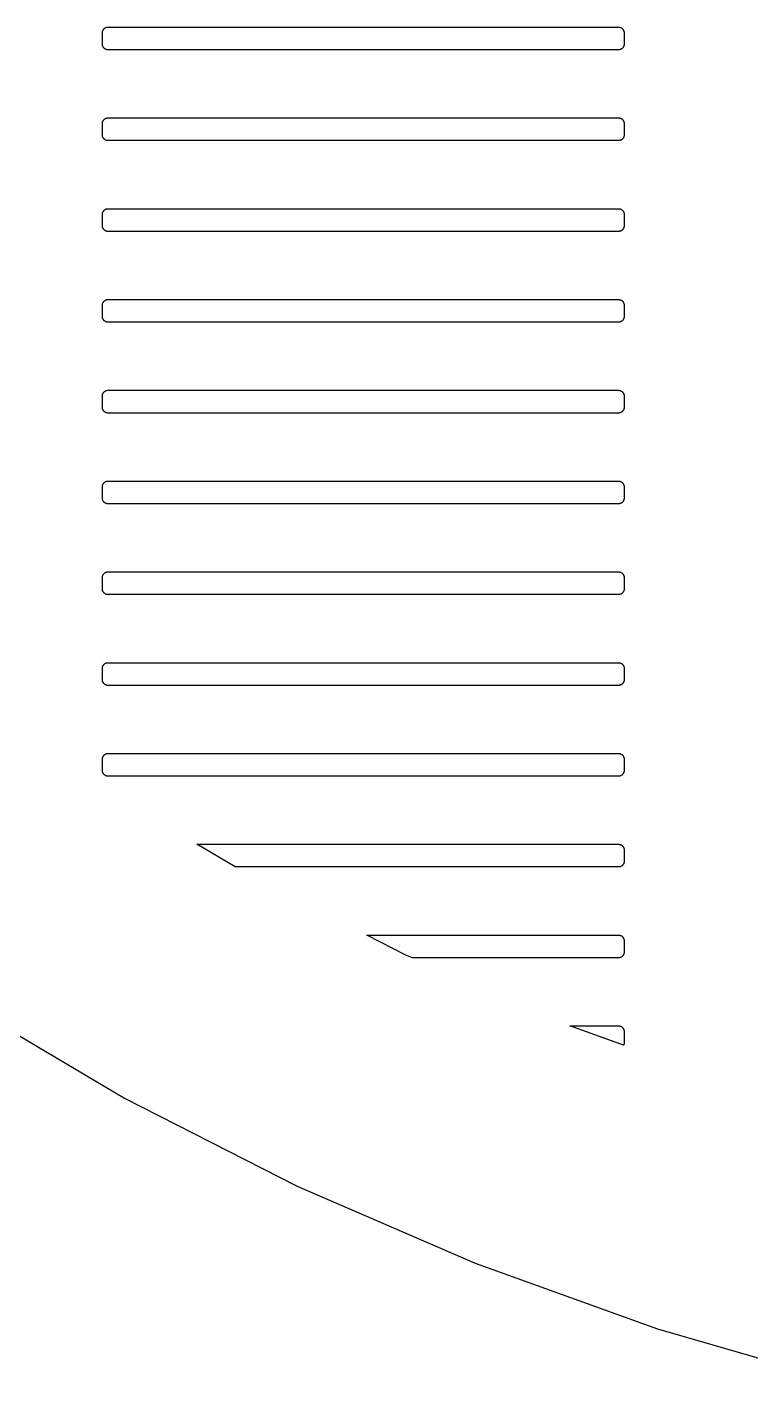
# Model space of a CAD drawing. Header units: metres. Extents: x -163 to 163, y -163 to 163.
# Drawn here: x -83.8 to -45.5, y -158.1 to -86.4 of the extents above; entities that cross this region are included whole.
import ezdxf

# ---------------------------------------------------------------- set-up
doc = ezdxf.new("R2010")
doc.units = ezdxf.units.M

msp = doc.modelspace()

# ---------------------------------------------------------------- linework, layer by layer
for p, q in [((-79.799, -86.6989), (-79.7984, -86.6801)), ((-79.799, -87.299), (-79.799, -86.6989)), ((-79.7984, -86.6801), (-79.7966, -86.6613)), ((-79.7966, -86.6613), (-79.7936, -86.6427)), ((-79.7936, -86.6427), (-79.7895, -86.6243)), ((-79.7895, -86.6243), (-79.7843, -86.6062)), ((-79.7843, -86.6062), (-79.7779, -86.5885)), ((-79.7779, -86.5885), (-79.7704, -86.5712)), ((-79.7704, -86.5712), (-79.7618, -86.5544)), ((-79.7618, -86.5544), (-79.7522, -86.5382)), ((-79.7522, -86.5382), (-79.7417, -86.5226)), ((-79.7417, -86.5226), (-79.7301, -86.5077)), ((-79.7301, -86.5077), (-79.7176, -86.4936)), ((-79.7176, -86.4936), (-79.7043, -86.4803)), ((-79.7043, -86.4803), (-79.6902, -86.4678)), ((-79.6902, -86.4678), (-79.6753, -86.4563)), ((-79.6753, -86.4563), (-79.6597, -86.4456)), ((-79.6597, -86.4456), (-79.6435, -86.4361)), ((-79.6435, -86.4361), (-79.6267, -86.4275)), ((-79.6267, -86.4275), (-79.6094, -86.42)), ((-79.6094, -86.42), (-79.5917, -86.4136)), ((-79.5917, -86.4136), (-79.5736, -86.4084)), ((-79.5736, -86.4084), (-79.5552, -86.4043)), ((-79.5552, -86.4043), (-79.5365, -86.4013)), ((-79.5365, -86.4013), (-79.5178, -86.3995)), ((-79.5178, -86.3995), (-79.4989, -86.399)), ((-79.4989, -86.399), (-52.4989, -86.399)), ((-52.4989, -86.399), (-52.4801, -86.3995)), ((-52.4801, -86.3995), (-52.4613, -86.4013)), ((-52.4613, -86.4013), (-52.4427, -86.4043)), ((-52.4427, -86.4043), (-52.4243, -86.4084)), ((-52.4243, -86.4084), (-52.4062, -86.4136)), ((-52.4062, -86.4136), (-52.3885, -86.42)), ((-52.3885, -86.42), (-52.3712, -86.4275)), ((-52.3712, -86.4275), (-52.3544, -86.4361)), ((-52.3544, -86.4361), (-52.3382, -86.4456)), ((-52.3382, -86.4456), (-52.3226, -86.4563)), ((-52.3226, -86.4563), (-52.3077, -86.4678)), ((-52.3077, -86.4678), (-52.2936, -86.4803)), ((-52.2936, -86.4803), (-52.2803, -86.4936)), ((-52.2803, -86.4936), (-52.2678, -86.5077)), ((-52.2678, -86.5077), (-52.2562, -86.5226)), ((-52.2562, -86.5226), (-52.2457, -86.5382)), ((-52.2457, -86.5382), (-52.2361, -86.5544)), ((-52.2361, -86.5544), (-52.2275, -86.5712)), ((-52.2275, -86.5712), (-52.22, -86.5885)), ((-52.22, -86.5885), (-52.2136, -86.6062)), ((-52.2136, -86.6062), (-52.2084, -86.6243)), ((-52.2084, -86.6243), (-52.2043, -86.6427)), ((-52.2043, -86.6427), (-52.2013, -86.6613)), ((-52.2013, -86.6613), (-52.1995, -86.6801)), ((-52.1995, -86.6801), (-52.1989, -86.6989)), ((-52.1989, -86.6989), (-52.1989, -87.299)), ((-79.7984, -87.3178), (-79.799, -87.299)), ((-79.7966, -87.3365), (-79.7984, -87.3178)), ((-79.7936, -87.3552), (-79.7966, -87.3365)), ((-79.7895, -87.3736), (-79.7936, -87.3552)), ((-79.7843, -87.3916), (-79.7895, -87.3736)), ((-79.7779, -87.4094), (-79.7843, -87.3916)), ((-79.7704, -87.4267), (-79.7779, -87.4094)), ((-79.7618, -87.4435), (-79.7704, -87.4267)), ((-52.2275, -87.4267), (-52.2361, -87.4435)), ((-52.22, -87.4094), (-52.2275, -87.4267)), ((-52.2136, -87.3916), (-52.22, -87.4094)), ((-52.2084, -87.3736), (-52.2136, -87.3916)), ((-52.2043, -87.3552), (-52.2084, -87.3736)), ((-52.2013, -87.3365), (-52.2043, -87.3552)), ((-52.1995, -87.3178), (-52.2013, -87.3365)), ((-52.1989, -87.299), (-52.1995, -87.3178)), ((-79.7522, -87.4597), (-79.7618, -87.4435)), ((-79.7417, -87.4753), (-79.7522, -87.4597)), ((-79.7301, -87.4902), (-79.7417, -87.4753)), ((-79.7176, -87.5043), (-79.7301, -87.4902)), ((-79.7043, -87.5176), (-79.7176, -87.5043)), ((-79.6902, -87.5301), (-79.7043, -87.5176)), ((-79.6753, -87.5417), (-79.6902, -87.5301)), ((-79.6597, -87.5522), (-79.6753, -87.5417)), ((-79.6435, -87.5618), (-79.6597, -87.5522)), ((-79.6267, -87.5704), (-79.6435, -87.5618)), ((-79.6094, -87.5779), (-79.6267, -87.5704)), ((-79.5917, -87.5843), (-79.6094, -87.5779)), ((-79.5736, -87.5895), (-79.5917, -87.5843)), ((-79.5552, -87.5936), (-79.5736, -87.5895)), ((-79.5365, -87.5966), (-79.5552, -87.5936)), ((-79.5178, -87.5984), (-79.5365, -87.5966)), ((-79.4989, -87.599), (-79.5178, -87.5984)), ((-52.4989, -87.599), (-79.4989, -87.599)), ((-52.4801, -87.5984), (-52.4989, -87.599)), ((-52.4613, -87.5966), (-52.4801, -87.5984)), ((-52.4427, -87.5936), (-52.4613, -87.5966)), ((-52.4243, -87.5895), (-52.4427, -87.5936)), ((-52.4062, -87.5843), (-52.4243, -87.5895)), ((-52.3885, -87.5779), (-52.4062, -87.5843)), ((-52.3712, -87.5704), (-52.3885, -87.5779)), ((-52.3544, -87.5618), (-52.3712, -87.5704)), ((-52.3382, -87.5522), (-52.3544, -87.5618)), ((-52.3226, -87.5417), (-52.3382, -87.5522)), ((-52.3077, -87.5301), (-52.3226, -87.5417)), ((-52.2936, -87.5176), (-52.3077, -87.5301)), ((-52.2803, -87.5043), (-52.2936, -87.5176)), ((-52.2678, -87.4902), (-52.2803, -87.5043)), ((-52.2562, -87.4753), (-52.2678, -87.4902)), ((-52.2457, -87.4597), (-52.2562, -87.4753)), ((-52.2361, -87.4435), (-52.2457, -87.4597)), ((-79.799, -91.4989), (-79.7984, -91.4801)), ((-79.799, -92.099), (-79.799, -91.4989)), ((-79.7984, -91.4801), (-79.7966, -91.4613)), ((-79.7966, -91.4613), (-79.7936, -91.4427)), ((-79.7936, -91.4427), (-79.7895, -91.4243)), ((-79.7895, -91.4243), (-79.7843, -91.4062)), ((-79.7843, -91.4062), (-79.7779, -91.3885)), ((-79.7779, -91.3885), (-79.7704, -91.3712)), ((-79.7704, -91.3712), (-79.7618, -91.3544)), ((-79.7618, -91.3544), (-79.7522, -91.3382)), ((-79.7522, -91.3382), (-79.7417, -91.3226)), ((-79.7417, -91.3226), (-79.7301, -91.3077)), ((-79.7301, -91.3077), (-79.7176, -91.2936)), ((-79.7176, -91.2936), (-79.7043, -91.2803)), ((-79.7043, -91.2803), (-79.6902, -91.2678)), ((-79.6902, -91.2678), (-79.6753, -91.2562)), ((-79.6753, -91.2562), (-79.6597, -91.2457)), ((-79.6597, -91.2457), (-79.6435, -91.2361)), ((-79.6435, -91.2361), (-79.6267, -91.2275)), ((-79.6267, -91.2275), (-79.6094, -91.22)), ((-79.6094, -91.22), (-79.5917, -91.2136)), ((-79.5917, -91.2136), (-79.5736, -91.2084)), ((-79.5736, -91.2084), (-79.5552, -91.2043)), ((-79.5552, -91.2043), (-79.5365, -91.2013)), ((-79.5365, -91.2013), (-79.5178, -91.1995)), ((-79.5178, -91.1995), (-79.4989, -91.1989)), ((-79.4989, -91.1989), (-52.4989, -91.1989)), ((-52.4989, -91.1989), (-52.4801, -91.1995)), ((-52.4801, -91.1995), (-52.4613, -91.2013)), ((-52.4613, -91.2013), (-52.4427, -91.2043)), ((-52.4427, -91.2043), (-52.4243, -91.2084)), ((-52.4243, -91.2084), (-52.4062, -91.2136)), ((-52.4062, -91.2136), (-52.3885, -91.22)), ((-52.3885, -91.22), (-52.3712, -91.2275)), ((-52.3712, -91.2275), (-52.3544, -91.2361)), ((-52.3544, -91.2361), (-52.3382, -91.2457)), ((-52.3382, -91.2457), (-52.3226, -91.2562)), ((-52.3226, -91.2562), (-52.3077, -91.2678)), ((-52.3077, -91.2678), (-52.2936, -91.2803)), ((-52.2936, -91.2803), (-52.2803, -91.2936)), ((-52.2803, -91.2936), (-52.2678, -91.3077)), ((-52.2678, -91.3077), (-52.2562, -91.3226)), ((-52.2562, -91.3226), (-52.2457, -91.3382)), ((-52.2457, -91.3382), (-52.2361, -91.3544)), ((-52.2361, -91.3544), (-52.2275, -91.3712)), ((-52.2275, -91.3712), (-52.22, -91.3885)), ((-52.22, -91.3885), (-52.2136, -91.4062)), ((-52.2136, -91.4062), (-52.2084, -91.4243)), ((-52.2084, -91.4243), (-52.2043, -91.4427)), ((-52.2043, -91.4427), (-52.2013, -91.4613)), ((-52.2013, -91.4613), (-52.1995, -91.4801)), ((-52.1995, -91.4801), (-52.1989, -91.4989)), ((-52.1989, -91.4989), (-52.1989, -92.099)), ((-79.7984, -92.1178), (-79.799, -92.099)), ((-79.7966, -92.1366), (-79.7984, -92.1178)), ((-79.7936, -92.1552), (-79.7966, -92.1366)), ((-79.7895, -92.1736), (-79.7936, -92.1552)), ((-79.7843, -92.1917), (-79.7895, -92.1736)), ((-79.7779, -92.2094), (-79.7843, -92.1917)), ((-79.7704, -92.2267), (-79.7779, -92.2094)), ((-79.7618, -92.2435), (-79.7704, -92.2267)), ((-79.7522, -92.2597), (-79.7618, -92.2435)), ((-79.7417, -92.2753), (-79.7522, -92.2597)), ((-79.7301, -92.2902), (-79.7417, -92.2753)), ((-79.7176, -92.3043), (-79.7301, -92.2902)), ((-79.7043, -92.3176), (-79.7176, -92.3043)), ((-79.6902, -92.3301), (-79.7043, -92.3176)), ((-79.6753, -92.3417), (-79.6902, -92.3301)), ((-79.6597, -92.3522), (-79.6753, -92.3417)), ((-79.6435, -92.3618), (-79.6597, -92.3522)), ((-79.6267, -92.3704), (-79.6435, -92.3618)), ((-79.6094, -92.3779), (-79.6267, -92.3704)), ((-79.5917, -92.3843), (-79.6094, -92.3779)), ((-79.5736, -92.3895), (-79.5917, -92.3843)), ((-79.5552, -92.3936), (-79.5736, -92.3895)), ((-79.5365, -92.3966), (-79.5552, -92.3936)), ((-79.5178, -92.3984), (-79.5365, -92.3966)), ((-79.4989, -92.399), (-79.5178, -92.3984)), ((-52.4989, -92.399), (-79.4989, -92.399)), ((-52.4801, -92.3984), (-52.4989, -92.399)), ((-52.4613, -92.3966), (-52.4801, -92.3984)), ((-52.4427, -92.3936), (-52.4613, -92.3966)), ((-52.4243, -92.3895), (-52.4427, -92.3936)), ((-52.4062, -92.3843), (-52.4243, -92.3895)), ((-52.3885, -92.3779), (-52.4062, -92.3843)), ((-52.3712, -92.3704), (-52.3885, -92.3779)), ((-52.3544, -92.3618), (-52.3712, -92.3704)), ((-52.3382, -92.3522), (-52.3544, -92.3618)), ((-52.3226, -92.3417), (-52.3382, -92.3522)), ((-52.3077, -92.3301), (-52.3226, -92.3417)), ((-52.2936, -92.3176), (-52.3077, -92.3301)), ((-52.2803, -92.3043), (-52.2936, -92.3176)), ((-52.2678, -92.2902), (-52.2803, -92.3043)), ((-52.2562, -92.2753), (-52.2678, -92.2902)), ((-52.2457, -92.2597), (-52.2562, -92.2753)), ((-52.2361, -92.2435), (-52.2457, -92.2597)), ((-52.2275, -92.2267), (-52.2361, -92.2435)), ((-52.22, -92.2094), (-52.2275, -92.2267)), ((-52.2136, -92.1917), (-52.22, -92.2094)), ((-52.2084, -92.1736), (-52.2136, -92.1917)), ((-52.2043, -92.1552), (-52.2084, -92.1736)), ((-52.2013, -92.1366), (-52.2043, -92.1552)), ((-52.1995, -92.1178), (-52.2013, -92.1366)), ((-52.1989, -92.099), (-52.1995, -92.1178)), ((-79.6597, -96.0457), (-79.6435, -96.0361)), ((-79.6435, -96.0361), (-79.6267, -96.0275)), ((-79.6267, -96.0275), (-79.6094, -96.02)), ((-79.6094, -96.02), (-79.5917, -96.0136)), ((-79.5917, -96.0136), (-79.5736, -96.0084)), ((-79.5736, -96.0084), (-79.5552, -96.0043)), ((-79.5552, -96.0043), (-79.5365, -96.0013)), ((-79.5365, -96.0013), (-79.5178, -95.9995)), ((-79.5178, -95.9995), (-79.4989, -95.9989)), ((-79.4989, -95.9989), (-52.4989, -95.9989)), ((-52.4989, -95.9989), (-52.4801, -95.9995)), ((-52.4801, -95.9995), (-52.4613, -96.0013)), ((-52.4613, -96.0013), (-52.4427, -96.0043)), ((-52.4427, -96.0043), (-52.4243, -96.0084)), ((-52.4243, -96.0084), (-52.4062, -96.0136)), ((-52.4062, -96.0136), (-52.3885, -96.02)), ((-52.3885, -96.02), (-52.3712, -96.0275)), ((-52.3712, -96.0275), (-52.3544, -96.0361)), ((-52.3544, -96.0361), (-52.3382, -96.0457)), ((-79.799, -96.299), (-79.7984, -96.2801)), ((-79.799, -96.899), (-79.799, -96.299)), ((-79.7984, -96.2801), (-79.7966, -96.2614)), ((-79.7966, -96.2614), (-79.7936, -96.2427)), ((-79.7936, -96.2427), (-79.7895, -96.2243)), ((-79.7895, -96.2243), (-79.7843, -96.2063)), ((-79.7843, -96.2063), (-79.7779, -96.1885)), ((-79.7779, -96.1885), (-79.7704, -96.1712)), ((-79.7704, -96.1712), (-79.7618, -96.1544)), ((-79.7618, -96.1544), (-79.7522, -96.1382)), ((-79.7522, -96.1382), (-79.7417, -96.1226)), ((-79.7417, -96.1226), (-79.7301, -96.1077)), ((-79.7301, -96.1077), (-79.7176, -96.0936)), ((-79.7176, -96.0936), (-79.7043, -96.0803)), ((-79.7043, -96.0803), (-79.6902, -96.0678)), ((-79.6902, -96.0678), (-79.6753, -96.0562)), ((-79.6753, -96.0562), (-79.6597, -96.0457)), ((-52.3382, -96.0457), (-52.3226, -96.0562)), ((-52.3226, -96.0562), (-52.3077, -96.0678)), ((-52.3077, -96.0678), (-52.2936, -96.0803)), ((-52.2936, -96.0803), (-52.2803, -96.0936)), ((-52.2803, -96.0936), (-52.2678, -96.1077)), ((-52.2678, -96.1077), (-52.2562, -96.1226)), ((-52.2562, -96.1226), (-52.2457, -96.1382)), ((-52.2457, -96.1382), (-52.2361, -96.1544)), ((-52.2361, -96.1544), (-52.2275, -96.1712)), ((-52.2275, -96.1712), (-52.22, -96.1885)), ((-52.22, -96.1885), (-52.2136, -96.2063)), ((-52.2136, -96.2063), (-52.2084, -96.2243)), ((-52.2084, -96.2243), (-52.2043, -96.2427)), ((-52.2043, -96.2427), (-52.2013, -96.2614)), ((-52.2013, -96.2614), (-52.1995, -96.2801)), ((-52.1995, -96.2801), (-52.1989, -96.299)), ((-52.1989, -96.299), (-52.1989, -96.899)), ((-79.7984, -96.9178), (-79.799, -96.899)), ((-79.7966, -96.9366), (-79.7984, -96.9178)), ((-79.7936, -96.9552), (-79.7966, -96.9366)), ((-79.7895, -96.9736), (-79.7936, -96.9552)), ((-79.7843, -96.9917), (-79.7895, -96.9736)), ((-79.7779, -97.0094), (-79.7843, -96.9917)), ((-79.7704, -97.0267), (-79.7779, -97.0094)), ((-79.7618, -97.0435), (-79.7704, -97.0267)), ((-79.7522, -97.0597), (-79.7618, -97.0435)), ((-79.7417, -97.0753), (-79.7522, -97.0597)), ((-79.7301, -97.0902), (-79.7417, -97.0753)), ((-79.7176, -97.1043), (-79.7301, -97.0902)), ((-79.7043, -97.1176), (-79.7176, -97.1043)), ((-79.6902, -97.1301), (-79.7043, -97.1176)), ((-79.6753, -97.1416), (-79.6902, -97.1301)), ((-79.6597, -97.1523), (-79.6753, -97.1416)), ((-79.6435, -97.1618), (-79.6597, -97.1523)), ((-79.6267, -97.1704), (-79.6435, -97.1618)), ((-79.6094, -97.1779), (-79.6267, -97.1704)), ((-79.5917, -97.1843), (-79.6094, -97.1779)), ((-79.5736, -97.1895), (-79.5917, -97.1843)), ((-79.5552, -97.1936), (-79.5736, -97.1895)), ((-79.5365, -97.1966), (-79.5552, -97.1936)), ((-79.5178, -97.1984), (-79.5365, -97.1966)), ((-79.4989, -97.1989), (-79.5178, -97.1984)), ((-52.4989, -97.1989), (-79.4989, -97.1989)), ((-52.4801, -97.1984), (-52.4989, -97.1989)), ((-52.4613, -97.1966), (-52.4801, -97.1984)), ((-52.4427, -97.1936), (-52.4613, -97.1966)), ((-52.4243, -97.1895), (-52.4427, -97.1936)), ((-52.4062, -97.1843), (-52.4243, -97.1895)), ((-52.3885, -97.1779), (-52.4062, -97.1843)), ((-52.3712, -97.1704), (-52.3885, -97.1779)), ((-52.3544, -97.1618), (-52.3712, -97.1704)), ((-52.3382, -97.1523), (-52.3544, -97.1618)), ((-52.3226, -97.1416), (-52.3382, -97.1523)), ((-52.3077, -97.1301), (-52.3226, -97.1416)), ((-52.2936, -97.1176), (-52.3077, -97.1301)), ((-52.2803, -97.1043), (-52.2936, -97.1176)), ((-52.2678, -97.0902), (-52.2803, -97.1043)), ((-52.2562, -97.0753), (-52.2678, -97.0902)), ((-52.2457, -97.0597), (-52.2562, -97.0753)), ((-52.2361, -97.0435), (-52.2457, -97.0597)), ((-52.2275, -97.0267), (-52.2361, -97.0435)), ((-52.22, -97.0094), (-52.2275, -97.0267)), ((-52.2136, -96.9917), (-52.22, -97.0094)), ((-52.2084, -96.9736), (-52.2136, -96.9917)), ((-52.2043, -96.9552), (-52.2084, -96.9736)), ((-52.2013, -96.9366), (-52.2043, -96.9552)), ((-52.1995, -96.9178), (-52.2013, -96.9366)), ((-52.1989, -96.899), (-52.1995, -96.9178)), ((-79.7966, -101.061), (-79.7936, -101.043)), ((-79.7936, -101.043), (-79.7895, -101.024)), ((-79.7895, -101.024), (-79.7843, -101.006)), ((-79.7843, -101.006), (-79.7779, -100.989)), ((-79.7779, -100.989), (-79.7704, -100.971)), ((-79.7704, -100.971), (-79.7618, -100.954)), ((-79.7618, -100.954), (-79.7522, -100.938)), ((-79.7522, -100.938), (-79.7417, -100.923)), ((-79.7417, -100.923), (-79.7301, -100.908)), ((-79.7301, -100.908), (-79.7176, -100.894)), ((-79.7176, -100.894), (-79.7043, -100.88)), ((-79.7043, -100.88), (-79.6902, -100.868)), ((-79.6902, -100.868), (-79.6753, -100.856)), ((-79.6753, -100.856), (-79.6597, -100.846)), ((-79.6597, -100.846), (-79.6435, -100.836)), ((-79.6435, -100.836), (-79.6267, -100.827)), ((-79.6267, -100.827), (-79.6094, -100.82)), ((-79.6094, -100.82), (-79.5917, -100.814)), ((-79.5917, -100.814), (-79.5736, -100.808)), ((-79.5736, -100.808), (-79.5552, -100.804)), ((-79.5552, -100.804), (-79.5365, -100.801)), ((-79.5365, -100.801), (-79.5178, -100.8)), ((-79.5178, -100.8), (-79.4989, -100.799)), ((-79.4989, -100.799), (-52.4989, -100.799)), ((-52.4989, -100.799), (-52.4801, -100.8)), ((-52.4801, -100.8), (-52.4613, -100.801)), ((-52.4613, -100.801), (-52.4427, -100.804)), ((-52.4427, -100.804), (-52.4243, -100.808)), ((-52.4243, -100.808), (-52.4062, -100.814)), ((-52.4062, -100.814), (-52.3885, -100.82)), ((-52.3885, -100.82), (-52.3712, -100.827)), ((-52.3712, -100.827), (-52.3544, -100.836)), ((-52.3544, -100.836), (-52.3382, -100.846)), ((-52.3382, -100.846), (-52.3226, -100.856)), ((-52.3226, -100.856), (-52.3077, -100.868)), ((-52.3077, -100.868), (-52.2936, -100.88)), ((-52.2936, -100.88), (-52.2803, -100.894)), ((-52.2803, -100.894), (-52.2678, -100.908)), ((-52.2678, -100.908), (-52.2562, -100.923)), ((-52.2562, -100.923), (-52.2457, -100.938)), ((-52.2457, -100.938), (-52.2361, -100.954)), ((-52.2361, -100.954), (-52.2275, -100.971)), ((-52.2275, -100.971), (-52.22, -100.989)), ((-52.22, -100.989), (-52.2136, -101.006)), ((-52.2136, -101.006), (-52.2084, -101.024)), ((-52.2084, -101.024), (-52.2043, -101.043)), ((-52.2043, -101.043), (-52.2013, -101.061)), ((-79.799, -101.099), (-79.7984, -101.08)), ((-79.799, -101.699), (-79.799, -101.099)), ((-79.7984, -101.718), (-79.799, -101.699)), ((-79.7984, -101.08), (-79.7966, -101.061)), ((-79.7966, -101.737), (-79.7984, -101.718)), ((-79.7936, -101.755), (-79.7966, -101.737)), ((-79.7895, -101.774), (-79.7936, -101.755)), ((-79.7843, -101.792), (-79.7895, -101.774)), ((-52.2084, -101.774), (-52.2136, -101.792)), ((-52.2043, -101.755), (-52.2084, -101.774)), ((-52.2013, -101.737), (-52.2043, -101.755)), ((-52.2013, -101.061), (-52.1995, -101.08)), ((-52.1995, -101.718), (-52.2013, -101.737)), ((-52.1995, -101.08), (-52.1989, -101.099)), ((-52.1989, -101.699), (-52.1995, -101.718)), ((-52.1989, -101.099), (-52.1989, -101.699)), ((-79.7779, -101.809), (-79.7843, -101.792)), ((-79.7704, -101.827), (-79.7779, -101.809)), ((-79.7618, -101.843), (-79.7704, -101.827)), ((-79.7522, -101.86), (-79.7618, -101.843)), ((-79.7417, -101.875), (-79.7522, -101.86)), ((-79.7301, -101.89), (-79.7417, -101.875)), ((-79.7176, -101.904), (-79.7301, -101.89)), ((-79.7043, -101.918), (-79.7176, -101.904)), ((-79.6902, -101.93), (-79.7043, -101.918)), ((-79.6753, -101.942), (-79.6902, -101.93)), ((-79.6597, -101.952), (-79.6753, -101.942)), ((-79.6435, -101.962), (-79.6597, -101.952)), ((-79.6267, -101.97), (-79.6435, -101.962)), ((-79.6094, -101.978), (-79.6267, -101.97)), ((-79.5917, -101.984), (-79.6094, -101.978)), ((-79.5736, -101.99), (-79.5917, -101.984)), ((-79.5552, -101.994), (-79.5736, -101.99)), ((-79.5365, -101.997), (-79.5552, -101.994)), ((-79.5178, -101.998), (-79.5365, -101.997)), ((-79.4989, -101.999), (-79.5178, -101.998)), ((-52.4989, -101.999), (-79.4989, -101.999)), ((-52.4801, -101.998), (-52.4989, -101.999)), ((-52.4613, -101.997), (-52.4801, -101.998)), ((-52.4427, -101.994), (-52.4613, -101.997)), ((-52.4243, -101.99), (-52.4427, -101.994)), ((-52.4062, -101.984), (-52.4243, -101.99)), ((-52.3885, -101.978), (-52.4062, -101.984)), ((-52.3712, -101.97), (-52.3885, -101.978)), ((-52.3544, -101.962), (-52.3712, -101.97)), ((-52.3382, -101.952), (-52.3544, -101.962)), ((-52.3226, -101.942), (-52.3382, -101.952)), ((-52.3077, -101.93), (-52.3226, -101.942)), ((-52.2936, -101.918), (-52.3077, -101.93)), ((-52.2803, -101.904), (-52.2936, -101.918)), ((-52.2678, -101.89), (-52.2803, -101.904)), ((-52.2562, -101.875), (-52.2678, -101.89)), ((-52.2457, -101.86), (-52.2562, -101.875)), ((-52.2361, -101.843), (-52.2457, -101.86)), ((-52.2275, -101.827), (-52.2361, -101.843)), ((-52.22, -101.809), (-52.2275, -101.827)), ((-52.2136, -101.792), (-52.22, -101.809)), ((-79.799, -105.899), (-79.7984, -105.88)), ((-79.799, -106.499), (-79.799, -105.899)), ((-79.7984, -105.88), (-79.7966, -105.861)), ((-79.7966, -105.861), (-79.7936, -105.843)), ((-79.7936, -105.843), (-79.7895, -105.824)), ((-79.7895, -105.824), (-79.7843, -105.806)), ((-79.7843, -105.806), (-79.7779, -105.789)), ((-79.7779, -105.789), (-79.7704, -105.771)), ((-79.7704, -105.771), (-79.7618, -105.754)), ((-79.7618, -105.754), (-79.7522, -105.738)), ((-79.7522, -105.738), (-79.7417, -105.723)), ((-79.7417, -105.723), (-79.7301, -105.708)), ((-79.7301, -105.708), (-79.7176, -105.694)), ((-79.7176, -105.694), (-79.7043, -105.68)), ((-79.7043, -105.68), (-79.6902, -105.668)), ((-79.6902, -105.668), (-79.6753, -105.656)), ((-79.6753, -105.656), (-79.6597, -105.646)), ((-79.6597, -105.646), (-79.6435, -105.636)), ((-79.6435, -105.636), (-79.6267, -105.628)), ((-79.6267, -105.628), (-79.6094, -105.62)), ((-79.6094, -105.62), (-79.5917, -105.614)), ((-79.5917, -105.614), (-79.5736, -105.608)), ((-79.5736, -105.608), (-79.5552, -105.604)), ((-79.5552, -105.604), (-79.5365, -105.601)), ((-79.5365, -105.601), (-79.5178, -105.6)), ((-79.5178, -105.6), (-79.4989, -105.599)), ((-79.4989, -105.599), (-52.4989, -105.599)), ((-52.4989, -105.599), (-52.4801, -105.6)), ((-52.4801, -105.6), (-52.4613, -105.601)), ((-52.4613, -105.601), (-52.4427, -105.604)), ((-52.4427, -105.604), (-52.4243, -105.608)), ((-52.4243, -105.608), (-52.4062, -105.614)), ((-52.4062, -105.614), (-52.3885, -105.62)), ((-52.3885, -105.62), (-52.3712, -105.628)), ((-52.3712, -105.628), (-52.3544, -105.636)), ((-52.3544, -105.636), (-52.3382, -105.646)), ((-52.3382, -105.646), (-52.3226, -105.656)), ((-52.3226, -105.656), (-52.3077, -105.668)), ((-52.3077, -105.668), (-52.2936, -105.68)), ((-52.2936, -105.68), (-52.2803, -105.694)), ((-52.2803, -105.694), (-52.2678, -105.708)), ((-52.2678, -105.708), (-52.2562, -105.723)), ((-52.2562, -105.723), (-52.2457, -105.738)), ((-52.2457, -105.738), (-52.2361, -105.754)), ((-52.2361, -105.754), (-52.2275, -105.771)), ((-52.2275, -105.771), (-52.22, -105.789)), ((-52.22, -105.789), (-52.2136, -105.806)), ((-52.2136, -105.806), (-52.2084, -105.824)), ((-52.2084, -105.824), (-52.2043, -105.843)), ((-52.2043, -105.843), (-52.2013, -105.861)), ((-52.2013, -105.861), (-52.1995, -105.88)), ((-52.1995, -105.88), (-52.1989, -105.899)), ((-52.1989, -105.899), (-52.1989, -106.499)), ((-79.7984, -106.518), (-79.799, -106.499)), ((-79.7966, -106.537), (-79.7984, -106.518)), ((-79.7936, -106.555), (-79.7966, -106.537)), ((-79.7895, -106.574), (-79.7936, -106.555)), ((-79.7843, -106.592), (-79.7895, -106.574)), ((-79.7779, -106.609), (-79.7843, -106.592)), ((-79.7704, -106.627), (-79.7779, -106.609)), ((-79.7618, -106.643), (-79.7704, -106.627)), ((-79.7522, -106.66), (-79.7618, -106.643)), ((-79.7417, -106.675), (-79.7522, -106.66)), ((-79.7301, -106.69), (-79.7417, -106.675)), ((-79.7176, -106.704), (-79.7301, -106.69)), ((-79.7043, -106.718), (-79.7176, -106.704)), ((-79.6902, -106.73), (-79.7043, -106.718)), ((-79.6753, -106.742), (-79.6902, -106.73)), ((-79.6597, -106.752), (-79.6753, -106.742)), ((-79.6435, -106.762), (-79.6597, -106.752)), ((-79.6267, -106.77), (-79.6435, -106.762)), ((-79.6094, -106.778), (-79.6267, -106.77)), ((-79.5917, -106.784), (-79.6094, -106.778)), ((-79.5736, -106.79), (-79.5917, -106.784)), ((-79.5552, -106.794), (-79.5736, -106.79)), ((-52.4243, -106.79), (-52.4427, -106.794)), ((-52.4062, -106.784), (-52.4243, -106.79)), ((-52.3885, -106.778), (-52.4062, -106.784)), ((-52.3712, -106.77), (-52.3885, -106.778)), ((-52.3544, -106.762), (-52.3712, -106.77)), ((-52.3382, -106.752), (-52.3544, -106.762)), ((-52.3226, -106.742), (-52.3382, -106.752)), ((-52.3077, -106.73), (-52.3226, -106.742)), ((-52.2936, -106.718), (-52.3077, -106.73)), ((-52.2803, -106.704), (-52.2936, -106.718)), ((-52.2678, -106.69), (-52.2803, -106.704)), ((-52.2562, -106.675), (-52.2678, -106.69)), ((-52.2457, -106.66), (-52.2562, -106.675)), ((-52.2361, -106.643), (-52.2457, -106.66)), ((-52.2275, -106.627), (-52.2361, -106.643)), ((-52.22, -106.609), (-52.2275, -106.627)), ((-52.2136, -106.592), (-52.22, -106.609)), ((-52.2084, -106.574), (-52.2136, -106.592)), ((-52.2043, -106.555), (-52.2084, -106.574)), ((-52.2013, -106.537), (-52.2043, -106.555)), ((-52.1995, -106.518), (-52.2013, -106.537)), ((-52.1989, -106.499), (-52.1995, -106.518)), ((-79.5365, -106.797), (-79.5552, -106.794)), ((-79.5178, -106.798), (-79.5365, -106.797)), ((-79.4989, -106.799), (-79.5178, -106.798)), ((-52.4989, -106.799), (-79.4989, -106.799)), ((-52.4801, -106.798), (-52.4989, -106.799)), ((-52.4613, -106.797), (-52.4801, -106.798)), ((-52.4427, -106.794), (-52.4613, -106.797)), ((-79.799, -110.699), (-79.7984, -110.68)), ((-79.799, -111.299), (-79.799, -110.699)), ((-79.7984, -110.68), (-79.7966, -110.661)), ((-79.7966, -110.661), (-79.7936, -110.643)), ((-79.7936, -110.643), (-79.7895, -110.624)), ((-79.7895, -110.624), (-79.7843, -110.606)), ((-79.7843, -110.606), (-79.7779, -110.589)), ((-79.7779, -110.589), (-79.7704, -110.571)), ((-79.7704, -110.571), (-79.7618, -110.554)), ((-79.7618, -110.554), (-79.7522, -110.538)), ((-79.7522, -110.538), (-79.7417, -110.523)), ((-79.7417, -110.523), (-79.7301, -110.508)), ((-79.7301, -110.508), (-79.7176, -110.494)), ((-79.7176, -110.494), (-79.7043, -110.48)), ((-79.7043, -110.48), (-79.6902, -110.468)), ((-79.6902, -110.468), (-79.6753, -110.456)), ((-79.6753, -110.456), (-79.6597, -110.446)), ((-79.6597, -110.446), (-79.6435, -110.436)), ((-79.6435, -110.436), (-79.6267, -110.428)), ((-79.6267, -110.428), (-79.6094, -110.42)), ((-79.6094, -110.42), (-79.5917, -110.414)), ((-79.5917, -110.414), (-79.5736, -110.408)), ((-79.5736, -110.408), (-79.5552, -110.404)), ((-79.5552, -110.404), (-79.5365, -110.401)), ((-79.5365, -110.401), (-79.5178, -110.4)), ((-79.5178, -110.4), (-79.4989, -110.399)), ((-79.4989, -110.399), (-52.4989, -110.399)), ((-52.4989, -110.399), (-52.4801, -110.4)), ((-52.4801, -110.4), (-52.4613, -110.401)), ((-52.4613, -110.401), (-52.4427, -110.404)), ((-52.4427, -110.404), (-52.4243, -110.408)), ((-52.4243, -110.408), (-52.4062, -110.414)), ((-52.4062, -110.414), (-52.3885, -110.42)), ((-52.3885, -110.42), (-52.3712, -110.428)), ((-52.3712, -110.428), (-52.3544, -110.436)), ((-52.3544, -110.436), (-52.3382, -110.446)), ((-52.3382, -110.446), (-52.3226, -110.456)), ((-52.3226, -110.456), (-52.3077, -110.468)), ((-52.3077, -110.468), (-52.2936, -110.48)), ((-52.2936, -110.48), (-52.2803, -110.494)), ((-52.2803, -110.494), (-52.2678, -110.508)), ((-52.2678, -110.508), (-52.2562, -110.523)), ((-52.2562, -110.523), (-52.2457, -110.538)), ((-52.2457, -110.538), (-52.2361, -110.554)), ((-52.2361, -110.554), (-52.2275, -110.571)), ((-52.2275, -110.571), (-52.22, -110.589)), ((-52.22, -110.589), (-52.2136, -110.606)), ((-52.2136, -110.606), (-52.2084, -110.624)), ((-52.2084, -110.624), (-52.2043, -110.643)), ((-52.2043, -110.643), (-52.2013, -110.661)), ((-52.2013, -110.661), (-52.1995, -110.68)), ((-52.1995, -110.68), (-52.1989, -110.699)), ((-52.1989, -110.699), (-52.1989, -111.299)), ((-79.7984, -111.318), (-79.799, -111.299)), ((-79.7966, -111.337), (-79.7984, -111.318)), ((-79.7936, -111.355), (-79.7966, -111.337)), ((-79.7895, -111.374), (-79.7936, -111.355)), ((-79.7843, -111.392), (-79.7895, -111.374)), ((-79.7779, -111.409), (-79.7843, -111.392)), ((-79.7704, -111.427), (-79.7779, -111.409)), ((-79.7618, -111.443), (-79.7704, -111.427)), ((-79.7522, -111.46), (-79.7618, -111.443)), ((-79.7417, -111.475), (-79.7522, -111.46)), ((-79.7301, -111.49), (-79.7417, -111.475)), ((-79.7176, -111.504), (-79.7301, -111.49)), ((-79.7043, -111.518), (-79.7176, -111.504)), ((-79.6902, -111.53), (-79.7043, -111.518)), ((-79.6753, -111.542), (-79.6902, -111.53)), ((-79.6597, -111.552), (-79.6753, -111.542)), ((-79.6435, -111.562), (-79.6597, -111.552)), ((-79.6267, -111.57), (-79.6435, -111.562)), ((-79.6094, -111.578), (-79.6267, -111.57)), ((-79.5917, -111.584), (-79.6094, -111.578)), ((-79.5736, -111.59), (-79.5917, -111.584)), ((-79.5552, -111.594), (-79.5736, -111.59)), ((-79.5365, -111.597), (-79.5552, -111.594)), ((-79.5178, -111.598), (-79.5365, -111.597)), ((-79.4989, -111.599), (-79.5178, -111.598)), ((-52.4989, -111.599), (-79.4989, -111.599)), ((-52.4801, -111.598), (-52.4989, -111.599)), ((-52.4613, -111.597), (-52.4801, -111.598)), ((-52.4427, -111.594), (-52.4613, -111.597)), ((-52.4243, -111.59), (-52.4427, -111.594)), ((-52.4062, -111.584), (-52.4243, -111.59)), ((-52.3885, -111.578), (-52.4062, -111.584)), ((-52.3712, -111.57), (-52.3885, -111.578)), ((-52.3544, -111.562), (-52.3712, -111.57)), ((-52.3382, -111.552), (-52.3544, -111.562)), ((-52.3226, -111.542), (-52.3382, -111.552)), ((-52.3077, -111.53), (-52.3226, -111.542)), ((-52.2936, -111.518), (-52.3077, -111.53)), ((-52.2803, -111.504), (-52.2936, -111.518)), ((-52.2678, -111.49), (-52.2803, -111.504)), ((-52.2562, -111.475), (-52.2678, -111.49)), ((-52.2457, -111.46), (-52.2562, -111.475)), ((-52.2361, -111.443), (-52.2457, -111.46)), ((-52.2275, -111.427), (-52.2361, -111.443)), ((-52.22, -111.409), (-52.2275, -111.427)), ((-52.2136, -111.392), (-52.22, -111.409)), ((-52.2084, -111.374), (-52.2136, -111.392)), ((-52.2043, -111.355), (-52.2084, -111.374)), ((-52.2013, -111.337), (-52.2043, -111.355)), ((-52.1995, -111.318), (-52.2013, -111.337)), ((-52.1989, -111.299), (-52.1995, -111.318)), ((-79.7843, -115.406), (-79.7779, -115.389)), ((-79.7779, -115.389), (-79.7704, -115.371)), ((-79.7704, -115.371), (-79.7618, -115.354)), ((-79.7618, -115.354), (-79.7522, -115.338)), ((-79.7522, -115.338), (-79.7417, -115.323)), ((-79.7417, -115.323), (-79.7301, -115.308)), ((-79.7301, -115.308), (-79.7176, -115.294)), ((-79.7176, -115.294), (-79.7043, -115.28)), ((-79.7043, -115.28), (-79.6902, -115.268)), ((-79.6902, -115.268), (-79.6753, -115.256)), ((-79.6753, -115.256), (-79.6597, -115.246)), ((-79.6597, -115.246), (-79.6435, -115.236)), ((-79.6435, -115.236), (-79.6267, -115.228)), ((-79.6267, -115.228), (-79.6094, -115.22)), ((-79.6094, -115.22), (-79.5917, -115.214)), ((-79.5917, -115.214), (-79.5736, -115.208)), ((-79.5736, -115.208), (-79.5552, -115.204)), ((-79.5552, -115.204), (-79.5365, -115.201)), ((-79.5365, -115.201), (-79.5178, -115.2)), ((-79.5178, -115.2), (-79.4989, -115.199)), ((-79.4989, -115.199), (-52.4989, -115.199)), ((-52.4989, -115.199), (-52.4801, -115.2)), ((-52.4801, -115.2), (-52.4613, -115.201)), ((-52.4613, -115.201), (-52.4427, -115.204)), ((-52.4427, -115.204), (-52.4243, -115.208)), ((-52.4243, -115.208), (-52.4062, -115.214)), ((-52.4062, -115.214), (-52.3885, -115.22)), ((-52.3885, -115.22), (-52.3712, -115.228)), ((-52.3712, -115.228), (-52.3544, -115.236)), ((-52.3544, -115.236), (-52.3382, -115.246)), ((-52.3382, -115.246), (-52.3226, -115.256)), ((-52.3226, -115.256), (-52.3077, -115.268)), ((-52.3077, -115.268), (-52.2936, -115.28)), ((-52.2936, -115.28), (-52.2803, -115.294)), ((-52.2803, -115.294), (-52.2678, -115.308)), ((-52.2678, -115.308), (-52.2562, -115.323)), ((-52.2562, -115.323), (-52.2457, -115.338)), ((-52.2457, -115.338), (-52.2361, -115.354)), ((-52.2361, -115.354), (-52.2275, -115.371)), ((-52.2275, -115.371), (-52.22, -115.389)), ((-52.22, -115.389), (-52.2136, -115.406)), ((-79.799, -115.499), (-79.7984, -115.48)), ((-79.799, -116.099), (-79.799, -115.499)), ((-79.7984, -116.118), (-79.799, -116.099)), ((-79.7984, -115.48), (-79.7966, -115.461)), ((-79.7966, -115.461), (-79.7936, -115.443)), ((-79.7936, -115.443), (-79.7895, -115.424)), ((-79.7895, -115.424), (-79.7843, -115.406)), ((-52.2136, -115.406), (-52.2084, -115.424)), ((-52.2084, -115.424), (-52.2043, -115.443)), ((-52.2043, -115.443), (-52.2013, -115.461)), ((-52.2013, -115.461), (-52.1995, -115.48)), ((-52.1995, -115.48), (-52.1989, -115.499)), ((-52.1989, -116.099), (-52.1995, -116.118)), ((-52.1989, -115.499), (-52.1989, -116.099)), ((-79.7966, -116.137), (-79.7984, -116.118)), ((-79.7936, -116.155), (-79.7966, -116.137)), ((-79.7895, -116.174), (-79.7936, -116.155)), ((-79.7843, -116.192), (-79.7895, -116.174)), ((-79.7779, -116.209), (-79.7843, -116.192)), ((-79.7704, -116.227), (-79.7779, -116.209)), ((-79.7618, -116.243), (-79.7704, -116.227)), ((-79.7522, -116.26), (-79.7618, -116.243)), ((-79.7417, -116.275), (-79.7522, -116.26)), ((-79.7301, -116.29), (-79.7417, -116.275)), ((-79.7176, -116.304), (-79.7301, -116.29)), ((-79.7043, -116.318), (-79.7176, -116.304)), ((-79.6902, -116.33), (-79.7043, -116.318)), ((-79.6753, -116.342), (-79.6902, -116.33)), ((-79.6597, -116.352), (-79.6753, -116.342)), ((-79.6435, -116.362), (-79.6597, -116.352)), ((-79.6267, -116.37), (-79.6435, -116.362)), ((-79.6094, -116.378), (-79.6267, -116.37)), ((-79.5917, -116.384), (-79.6094, -116.378)), ((-79.5736, -116.39), (-79.5917, -116.384)), ((-79.5552, -116.394), (-79.5736, -116.39)), ((-79.5365, -116.397), (-79.5552, -116.394)), ((-79.5178, -116.398), (-79.5365, -116.397)), ((-79.4989, -116.399), (-79.5178, -116.398)), ((-52.4989, -116.399), (-79.4989, -116.399)), ((-52.4801, -116.398), (-52.4989, -116.399)), ((-52.4613, -116.397), (-52.4801, -116.398)), ((-52.4427, -116.394), (-52.4613, -116.397)), ((-52.4243, -116.39), (-52.4427, -116.394)), ((-52.4062, -116.384), (-52.4243, -116.39)), ((-52.3885, -116.378), (-52.4062, -116.384)), ((-52.3712, -116.37), (-52.3885, -116.378)), ((-52.3544, -116.362), (-52.3712, -116.37)), ((-52.3382, -116.352), (-52.3544, -116.362)), ((-52.3226, -116.342), (-52.3382, -116.352)), ((-52.3077, -116.33), (-52.3226, -116.342)), ((-52.2936, -116.318), (-52.3077, -116.33)), ((-52.2803, -116.304), (-52.2936, -116.318)), ((-52.2678, -116.29), (-52.2803, -116.304)), ((-52.2562, -116.275), (-52.2678, -116.29)), ((-52.2457, -116.26), (-52.2562, -116.275)), ((-52.2361, -116.243), (-52.2457, -116.26)), ((-52.2275, -116.227), (-52.2361, -116.243)), ((-52.22, -116.209), (-52.2275, -116.227)), ((-52.2136, -116.192), (-52.22, -116.209)), ((-52.2084, -116.174), (-52.2136, -116.192)), ((-52.2043, -116.155), (-52.2084, -116.174)), ((-52.2013, -116.137), (-52.2043, -116.155)), ((-52.1995, -116.118), (-52.2013, -116.137)), ((-79.799, -120.299), (-79.7984, -120.28)), ((-79.799, -120.899), (-79.799, -120.299)), ((-79.7984, -120.28), (-79.7966, -120.261)), ((-79.7966, -120.261), (-79.7936, -120.243)), ((-79.7936, -120.243), (-79.7895, -120.224)), ((-79.7895, -120.224), (-79.7843, -120.206)), ((-79.7843, -120.206), (-79.7779, -120.189)), ((-79.7779, -120.189), (-79.7704, -120.171)), ((-79.7704, -120.171), (-79.7618, -120.154)), ((-79.7618, -120.154), (-79.7522, -120.138)), ((-79.7522, -120.138), (-79.7417, -120.123)), ((-79.7417, -120.123), (-79.7301, -120.108)), ((-79.7301, -120.108), (-79.7176, -120.094)), ((-79.7176, -120.094), (-79.7043, -120.08)), ((-79.7043, -120.08), (-79.6902, -120.068)), ((-79.6902, -120.068), (-79.6753, -120.056)), ((-79.6753, -120.056), (-79.6597, -120.046)), ((-79.6597, -120.046), (-79.6435, -120.036)), ((-79.6435, -120.036), (-79.6267, -120.027)), ((-79.6267, -120.027), (-79.6094, -120.02)), ((-79.6094, -120.02), (-79.5917, -120.014)), ((-79.5917, -120.014), (-79.5736, -120.008)), ((-79.5736, -120.008), (-79.5552, -120.004)), ((-79.5552, -120.004), (-79.5365, -120.001)), ((-79.5365, -120.001), (-79.5178, -120)), ((-79.5178, -120), (-79.4989, -119.999)), ((-79.4989, -119.999), (-52.4989, -119.999)), ((-52.4989, -119.999), (-52.4801, -120)), ((-52.4801, -120), (-52.4613, -120.001)), ((-52.4613, -120.001), (-52.4427, -120.004)), ((-52.4427, -120.004), (-52.4243, -120.008)), ((-52.4243, -120.008), (-52.4062, -120.014)), ((-52.4062, -120.014), (-52.3885, -120.02)), ((-52.3885, -120.02), (-52.3712, -120.027)), ((-52.3712, -120.027), (-52.3544, -120.036)), ((-52.3544, -120.036), (-52.3382, -120.046)), ((-52.3382, -120.046), (-52.3226, -120.056)), ((-52.3226, -120.056), (-52.3077, -120.068)), ((-52.3077, -120.068), (-52.2936, -120.08)), ((-52.2936, -120.08), (-52.2803, -120.094)), ((-52.2803, -120.094), (-52.2678, -120.108)), ((-52.2678, -120.108), (-52.2562, -120.123)), ((-52.2562, -120.123), (-52.2457, -120.138)), ((-52.2457, -120.138), (-52.2361, -120.154)), ((-52.2361, -120.154), (-52.2275, -120.171)), ((-52.2275, -120.171), (-52.22, -120.189)), ((-52.22, -120.189), (-52.2136, -120.206)), ((-52.2136, -120.206), (-52.2084, -120.224)), ((-52.2084, -120.224), (-52.2043, -120.243)), ((-52.2043, -120.243), (-52.2013, -120.261)), ((-52.2013, -120.261), (-52.1995, -120.28)), ((-52.1995, -120.28), (-52.1989, -120.299)), ((-52.1989, -120.299), (-52.1989, -120.899)), ((-79.7984, -120.918), (-79.799, -120.899)), ((-79.7966, -120.937), (-79.7984, -120.918)), ((-79.7936, -120.955), (-79.7966, -120.937)), ((-79.7895, -120.974), (-79.7936, -120.955)), ((-79.7843, -120.992), (-79.7895, -120.974)), ((-79.7779, -121.009), (-79.7843, -120.992)), ((-79.7704, -121.027), (-79.7779, -121.009)), ((-79.7618, -121.043), (-79.7704, -121.027)), ((-79.7522, -121.06), (-79.7618, -121.043)), ((-79.7417, -121.075), (-79.7522, -121.06)), ((-79.7301, -121.09), (-79.7417, -121.075)), ((-79.7176, -121.104), (-79.7301, -121.09)), ((-79.7043, -121.118), (-79.7176, -121.104)), ((-79.6902, -121.13), (-79.7043, -121.118)), ((-52.2936, -121.118), (-52.3077, -121.13)), ((-52.2803, -121.104), (-52.2936, -121.118)), ((-52.2678, -121.09), (-52.2803, -121.104)), ((-52.2562, -121.075), (-52.2678, -121.09)), ((-52.2457, -121.06), (-52.2562, -121.075)), ((-52.2361, -121.043), (-52.2457, -121.06)), ((-52.2275, -121.027), (-52.2361, -121.043)), ((-52.22, -121.009), (-52.2275, -121.027)), ((-52.2136, -120.992), (-52.22, -121.009)), ((-52.2084, -120.974), (-52.2136, -120.992)), ((-52.2043, -120.955), (-52.2084, -120.974)), ((-52.2013, -120.937), (-52.2043, -120.955)), ((-52.1995, -120.918), (-52.2013, -120.937)), ((-52.1989, -120.899), (-52.1995, -120.918)), ((-79.6753, -121.142), (-79.6902, -121.13)), ((-79.6597, -121.152), (-79.6753, -121.142)), ((-79.6435, -121.162), (-79.6597, -121.152)), ((-79.6267, -121.17), (-79.6435, -121.162)), ((-79.6094, -121.178), (-79.6267, -121.17)), ((-79.5917, -121.184), (-79.6094, -121.178)), ((-79.5736, -121.19), (-79.5917, -121.184)), ((-79.5552, -121.194), (-79.5736, -121.19)), ((-79.5365, -121.197), (-79.5552, -121.194)), ((-79.5178, -121.198), (-79.5365, -121.197)), ((-79.4989, -121.199), (-79.5178, -121.198)), ((-52.4989, -121.199), (-79.4989, -121.199)), ((-52.4801, -121.198), (-52.4989, -121.199)), ((-52.4613, -121.197), (-52.4801, -121.198)), ((-52.4427, -121.194), (-52.4613, -121.197)), ((-52.4243, -121.19), (-52.4427, -121.194)), ((-52.4062, -121.184), (-52.4243, -121.19)), ((-52.3885, -121.178), (-52.4062, -121.184)), ((-52.3712, -121.17), (-52.3885, -121.178)), ((-52.3544, -121.162), (-52.3712, -121.17)), ((-52.3382, -121.152), (-52.3544, -121.162)), ((-52.3226, -121.142), (-52.3382, -121.152)), ((-52.3077, -121.13), (-52.3226, -121.142)), ((-79.799, -125.099), (-79.7984, -125.08)), ((-79.799, -125.699), (-79.799, -125.099)), ((-79.7984, -125.08), (-79.7966, -125.061)), ((-79.7966, -125.061), (-79.7936, -125.043)), ((-79.7936, -125.043), (-79.7895, -125.024)), ((-79.7895, -125.024), (-79.7843, -125.006)), ((-79.7843, -125.006), (-79.7779, -124.989)), ((-79.7779, -124.989), (-79.7704, -124.971)), ((-79.7704, -124.971), (-79.7618, -124.954)), ((-79.7618, -124.954), (-79.7522, -124.938)), ((-79.7522, -124.938), (-79.7417, -124.923)), ((-79.7417, -124.923), (-79.7301, -124.908)), ((-79.7301, -124.908), (-79.7176, -124.894)), ((-79.7176, -124.894), (-79.7043, -124.88)), ((-79.7043, -124.88), (-79.6902, -124.868)), ((-79.6902, -124.868), (-79.6753, -124.856)), ((-79.6753, -124.856), (-79.6597, -124.846)), ((-79.6597, -124.846), (-79.6435, -124.836)), ((-79.6435, -124.836), (-79.6267, -124.827)), ((-79.6267, -124.827), (-79.6094, -124.82)), ((-79.6094, -124.82), (-79.5917, -124.814)), ((-79.5917, -124.814), (-79.5736, -124.808)), ((-79.5736, -124.808), (-79.5552, -124.804)), ((-79.5552, -124.804), (-79.5365, -124.801)), ((-79.5365, -124.801), (-79.5178, -124.8)), ((-79.5178, -124.8), (-79.4989, -124.799)), ((-79.4989, -124.799), (-52.4989, -124.799)), ((-52.4989, -124.799), (-52.4801, -124.8)), ((-52.4801, -124.8), (-52.4613, -124.801)), ((-52.4613, -124.801), (-52.4427, -124.804)), ((-52.4427, -124.804), (-52.4243, -124.808)), ((-52.4243, -124.808), (-52.4062, -124.814)), ((-52.4062, -124.814), (-52.3885, -124.82)), ((-52.3885, -124.82), (-52.3712, -124.827)), ((-52.3712, -124.827), (-52.3544, -124.836)), ((-52.3544, -124.836), (-52.3382, -124.846)), ((-52.3382, -124.846), (-52.3226, -124.856)), ((-52.3226, -124.856), (-52.3077, -124.868)), ((-52.3077, -124.868), (-52.2936, -124.88)), ((-52.2936, -124.88), (-52.2803, -124.894)), ((-52.2803, -124.894), (-52.2678, -124.908)), ((-52.2678, -124.908), (-52.2562, -124.923)), ((-52.2562, -124.923), (-52.2457, -124.938)), ((-52.2457, -124.938), (-52.2361, -124.954)), ((-52.2361, -124.954), (-52.2275, -124.971)), ((-52.2275, -124.971), (-52.22, -124.989)), ((-52.22, -124.989), (-52.2136, -125.006)), ((-52.2136, -125.006), (-52.2084, -125.024)), ((-52.2084, -125.024), (-52.2043, -125.043)), ((-52.2043, -125.043), (-52.2013, -125.061)), ((-52.2013, -125.061), (-52.1995, -125.08)), ((-52.1995, -125.08), (-52.1989, -125.099)), ((-52.1989, -125.099), (-52.1989, -125.699)), ((-79.7984, -125.718), (-79.799, -125.699)), ((-79.7966, -125.737), (-79.7984, -125.718)), ((-79.7936, -125.755), (-79.7966, -125.737)), ((-79.7895, -125.774), (-79.7936, -125.755)), ((-79.7843, -125.792), (-79.7895, -125.774)), ((-79.7779, -125.809), (-79.7843, -125.792)), ((-79.7704, -125.827), (-79.7779, -125.809)), ((-79.7618, -125.843), (-79.7704, -125.827)), ((-79.7522, -125.86), (-79.7618, -125.843)), ((-79.7417, -125.875), (-79.7522, -125.86)), ((-79.7301, -125.89), (-79.7417, -125.875)), ((-79.7176, -125.904), (-79.7301, -125.89)), ((-79.7043, -125.918), (-79.7176, -125.904)), ((-79.6902, -125.93), (-79.7043, -125.918)), ((-79.6753, -125.942), (-79.6902, -125.93)), ((-79.6597, -125.952), (-79.6753, -125.942)), ((-79.6435, -125.962), (-79.6597, -125.952)), ((-79.6267, -125.97), (-79.6435, -125.962)), ((-79.6094, -125.978), (-79.6267, -125.97)), ((-79.5917, -125.984), (-79.6094, -125.978)), ((-79.5736, -125.99), (-79.5917, -125.984)), ((-79.5552, -125.994), (-79.5736, -125.99)), ((-79.5365, -125.997), (-79.5552, -125.994)), ((-79.5178, -125.998), (-79.5365, -125.997)), ((-79.4989, -125.999), (-79.5178, -125.998)), ((-52.4989, -125.999), (-79.4989, -125.999)), ((-52.4801, -125.998), (-52.4989, -125.999)), ((-52.4613, -125.997), (-52.4801, -125.998)), ((-52.4427, -125.994), (-52.4613, -125.997)), ((-52.4243, -125.99), (-52.4427, -125.994)), ((-52.4062, -125.984), (-52.4243, -125.99)), ((-52.3885, -125.978), (-52.4062, -125.984)), ((-52.3712, -125.97), (-52.3885, -125.978)), ((-52.3544, -125.962), (-52.3712, -125.97)), ((-52.3382, -125.952), (-52.3544, -125.962)), ((-52.3226, -125.942), (-52.3382, -125.952)), ((-52.3077, -125.93), (-52.3226, -125.942)), ((-52.2936, -125.918), (-52.3077, -125.93)), ((-52.2803, -125.904), (-52.2936, -125.918)), ((-52.2678, -125.89), (-52.2803, -125.904)), ((-52.2562, -125.875), (-52.2678, -125.89)), ((-52.2457, -125.86), (-52.2562, -125.875)), ((-52.2361, -125.843), (-52.2457, -125.86)), ((-52.2275, -125.827), (-52.2361, -125.843)), ((-52.22, -125.809), (-52.2275, -125.827)), ((-52.2136, -125.792), (-52.22, -125.809)), ((-52.2084, -125.774), (-52.2136, -125.792)), ((-52.2043, -125.755), (-52.2084, -125.774)), ((-52.2013, -125.737), (-52.2043, -125.755)), ((-52.1995, -125.718), (-52.2013, -125.737)), ((-52.1989, -125.699), (-52.1995, -125.718)), ((-72.766, -130.799), (-74.7951, -129.599)), ((-74.7951, -129.599), (-52.4989, -129.599)), ((-52.4989, -129.599), (-52.4801, -129.6)), ((-52.4801, -129.6), (-52.4613, -129.601)), ((-52.4613, -129.601), (-52.4427, -129.604)), ((-52.4427, -129.604), (-52.4243, -129.608)), ((-52.4243, -129.608), (-52.4062, -129.614)), ((-52.4062, -129.614), (-52.3885, -129.62)), ((-52.3885, -129.62), (-52.3712, -129.628)), ((-52.3712, -129.628), (-52.3544, -129.636)), ((-52.3544, -129.636), (-52.3382, -129.646)), ((-52.3382, -129.646), (-52.3226, -129.656)), ((-52.3226, -129.656), (-52.3077, -129.668)), ((-52.3077, -129.668), (-52.2936, -129.68)), ((-52.2936, -129.68), (-52.2803, -129.694)), ((-52.2803, -129.694), (-52.2678, -129.708)), ((-52.2678, -129.708), (-52.2562, -129.723)), ((-52.2562, -129.723), (-52.2457, -129.738)), ((-52.2457, -129.738), (-52.2361, -129.754)), ((-52.2361, -129.754), (-52.2275, -129.771)), ((-52.2275, -129.771), (-52.22, -129.789)), ((-52.22, -129.789), (-52.2136, -129.806)), ((-52.2136, -129.806), (-52.2084, -129.824)), ((-52.2084, -129.824), (-52.2043, -129.843)), ((-52.2043, -129.843), (-52.2013, -129.861)), ((-52.2013, -129.861), (-52.1995, -129.88)), ((-52.1995, -129.88), (-52.1989, -129.899)), ((-52.1989, -129.899), (-52.1989, -130.499)), ((-52.4989, -130.799), (-72.766, -130.799)), ((-52.4801, -130.798), (-52.4989, -130.799)), ((-52.4613, -130.797), (-52.4801, -130.798)), ((-52.4427, -130.794), (-52.4613, -130.797)), ((-52.4243, -130.79), (-52.4427, -130.794)), ((-52.4062, -130.784), (-52.4243, -130.79)), ((-52.3885, -130.778), (-52.4062, -130.784)), ((-52.3712, -130.77), (-52.3885, -130.778)), ((-52.3544, -130.762), (-52.3712, -130.77)), ((-52.3382, -130.752), (-52.3544, -130.762)), ((-52.3226, -130.742), (-52.3382, -130.752)), ((-52.3077, -130.73), (-52.3226, -130.742)), ((-52.2936, -130.718), (-52.3077, -130.73)), ((-52.2803, -130.704), (-52.2936, -130.718)), ((-52.2678, -130.69), (-52.2803, -130.704)), ((-52.2562, -130.675), (-52.2678, -130.69)), ((-52.2457, -130.66), (-52.2562, -130.675)), ((-52.2361, -130.643), (-52.2457, -130.66)), ((-52.2275, -130.627), (-52.2361, -130.643)), ((-52.22, -130.609), (-52.2275, -130.627)), ((-52.2136, -130.592), (-52.22, -130.609)), ((-52.2084, -130.574), (-52.2136, -130.592)), ((-52.2043, -130.555), (-52.2084, -130.574)), ((-52.2013, -130.537), (-52.2043, -130.555)), ((-52.1995, -130.518), (-52.2013, -130.537)), ((-52.1989, -130.499), (-52.1995, -130.518)), ((-63.7387, -135.452), (-65.8048, -134.399)), ((-65.8048, -134.399), (-52.4989, -134.399)), ((-52.4989, -134.399), (-52.4801, -134.4)), ((-52.4801, -134.4), (-52.4613, -134.401)), ((-52.4613, -134.401), (-52.4427, -134.404)), ((-52.4427, -134.404), (-52.4243, -134.408)), ((-52.4243, -134.408), (-52.4062, -134.414)), ((-52.4062, -134.414), (-52.3885, -134.42)), ((-52.3885, -134.42), (-52.3712, -134.428)), ((-52.3712, -134.428), (-52.3544, -134.436)), ((-52.3544, -134.436), (-52.3382, -134.446)), ((-52.3382, -134.446), (-52.3226, -134.456)), ((-52.3226, -134.456), (-52.3077, -134.468)), ((-52.3077, -134.468), (-52.2936, -134.48)), ((-52.2936, -134.48), (-52.2803, -134.494)), ((-52.2803, -134.494), (-52.2678, -134.508)), ((-52.2678, -134.508), (-52.2562, -134.523)), ((-52.2562, -134.523), (-52.2457, -134.538)), ((-52.2457, -134.538), (-52.2361, -134.554)), ((-52.2361, -134.554), (-52.2275, -134.571)), ((-52.2275, -134.571), (-52.22, -134.589)), ((-52.22, -134.589), (-52.2136, -134.606)), ((-52.2136, -134.606), (-52.2084, -134.624)), ((-52.2084, -134.624), (-52.2043, -134.643)), ((-52.2043, -134.643), (-52.2013, -134.661)), ((-52.2013, -134.661), (-52.1995, -134.68)), ((-52.1995, -134.68), (-52.1989, -134.699)), ((-52.1989, -134.699), (-52.1989, -135.299)), ((-63.3983, -135.599), (-63.7387, -135.452)), ((-52.2457, -135.46), (-52.2562, -135.475)), ((-52.2361, -135.443), (-52.2457, -135.46)), ((-52.2275, -135.427), (-52.2361, -135.443)), ((-52.22, -135.409), (-52.2275, -135.427)), ((-52.2136, -135.392), (-52.22, -135.409)), ((-52.2084, -135.374), (-52.2136, -135.392)), ((-52.2043, -135.355), (-52.2084, -135.374)), ((-52.2013, -135.337), (-52.2043, -135.355)), ((-52.1995, -135.318), (-52.2013, -135.337)), ((-52.1989, -135.299), (-52.1995, -135.318)), ((-52.4989, -135.599), (-63.3983, -135.599)), ((-52.4801, -135.598), (-52.4989, -135.599)), ((-52.4613, -135.597), (-52.4801, -135.598)), ((-52.4427, -135.594), (-52.4613, -135.597)), ((-52.4243, -135.59), (-52.4427, -135.594)), ((-52.4062, -135.584), (-52.4243, -135.59)), ((-52.3885, -135.578), (-52.4062, -135.584)), ((-52.3712, -135.57), (-52.3885, -135.578)), ((-52.3544, -135.562), (-52.3712, -135.57)), ((-52.3382, -135.552), (-52.3544, -135.562)), ((-52.3226, -135.542), (-52.3382, -135.552)), ((-52.3077, -135.53), (-52.3226, -135.542)), ((-52.2936, -135.518), (-52.3077, -135.53)), ((-52.2803, -135.504), (-52.2936, -135.518)), ((-52.2678, -135.49), (-52.2803, -135.504)), ((-52.2562, -135.475), (-52.2678, -135.49)), ((-87.4464, -137.793), (-78.6217, -143.012)), ((-55.0734, -139.199), (-52.4989, -139.199)), ((-52.2263, -140.224), (-55.0734, -139.199)), ((-52.4989, -139.199), (-52.4801, -139.2)), ((-52.4801, -139.2), (-52.4613, -139.201)), ((-52.4613, -139.201), (-52.4427, -139.204)), ((-52.4427, -139.204), (-52.4243, -139.208)), ((-52.4243, -139.208), (-52.4062, -139.214)), ((-52.4062, -139.214), (-52.3885, -139.22)), ((-52.3885, -139.22), (-52.3712, -139.228)), ((-52.3712, -139.228), (-52.3544, -139.236)), ((-52.3544, -139.236), (-52.3382, -139.246)), ((-52.3382, -139.246), (-52.3226, -139.256)), ((-52.3226, -139.256), (-52.3077, -139.268)), ((-52.3077, -139.268), (-52.2936, -139.28)), ((-52.2936, -139.28), (-52.2803, -139.294)), ((-52.2803, -139.294), (-52.2678, -139.308)), ((-52.2678, -139.308), (-52.2562, -139.323)), ((-52.2562, -139.323), (-52.2457, -139.338)), ((-52.2457, -139.338), (-52.2361, -139.354)), ((-52.2361, -139.354), (-52.2275, -139.371)), ((-52.2275, -139.371), (-52.22, -139.389)), ((-52.22, -139.389), (-52.2136, -139.406)), ((-52.2136, -139.406), (-52.2084, -139.424)), ((-52.2084, -139.424), (-52.2043, -139.443)), ((-52.2043, -139.443), (-52.2013, -139.461)), ((-52.2013, -139.461), (-52.1995, -139.48)), ((-52.1995, -139.48), (-52.1989, -139.499)), ((-52.1989, -139.499), (-52.1989, -140.099)), ((-52.22, -140.209), (-52.2263, -140.224)), ((-52.2136, -140.192), (-52.22, -140.209)), ((-52.2084, -140.174), (-52.2136, -140.192)), ((-52.2043, -140.155), (-52.2084, -140.174)), ((-52.2013, -140.137), (-52.2043, -140.155)), ((-52.1995, -140.118), (-52.2013, -140.137)), ((-52.1989, -140.099), (-52.1995, -140.118)), ((-78.6217, -143.012), (-69.4867, -147.667)), ((-69.4867, -147.667), (-60.0775, -151.739)), ((-60.0775, -151.739), (-50.4312, -155.211)), ((-50.4312, -155.211), (-40.5859, -158.072))]:
    msp.add_line(p, q)

doc.saveas('drawing.dxf')
